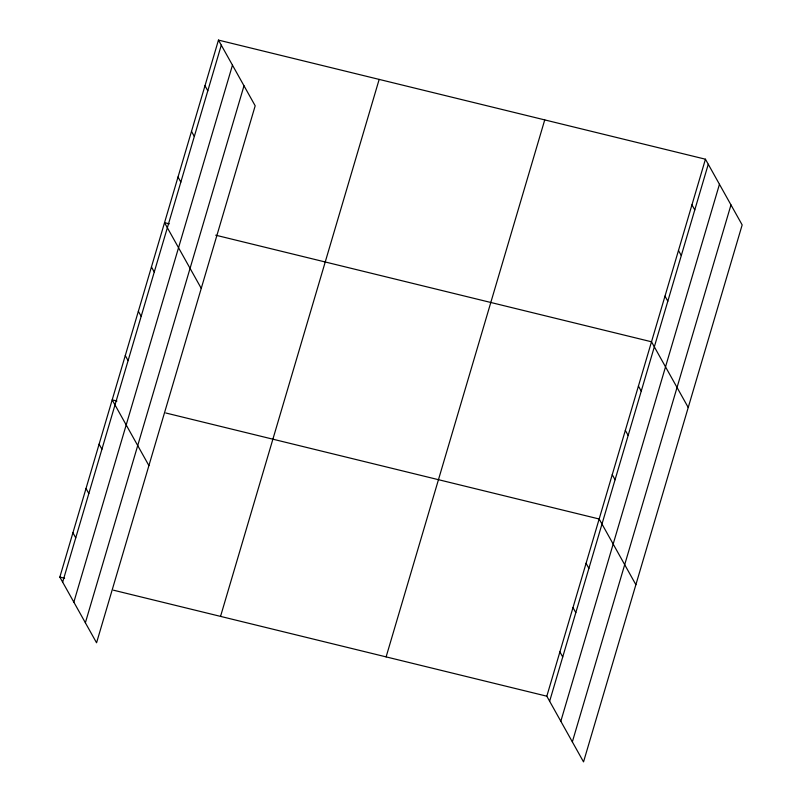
<?xml version="1.0" encoding="UTF-8"?>
<svg xmlns="http://www.w3.org/2000/svg" width="802" height="802" viewBox="0 0 802 802"><rect width="100%" height="100%" fill="white"/><g stroke="black" fill="none" stroke-linecap="round" stroke-linejoin="round"><path stroke-width="1.2" d="M218.465 40.1L255.186 105.804L96.561 642.793L59.839 577.089L218.465 40.1L705.439 159.207L742.161 224.911L583.535 761.9L546.814 696.196L705.439 159.207M62.656 582.132L221.292 45.153M73.844 602.152L232.47 65.162M85.373 622.773L243.998 85.794M220.54 616.387L379.166 79.408M386.113 656.888L544.738 119.899M549.641 701.249L708.266 164.26M560.819 721.259L719.454 184.28M572.347 741.88L730.973 204.901M169.292 223.838L164.53 222.675L201.252 288.379M215.718 235.197L651.505 341.782L688.226 407.486M116.942 401.04L112.18 399.877L148.901 465.581M165.753 412.98L599.164 518.994L635.886 584.698M59.839 577.089L64.601 578.252M113.403 590.182L546.814 696.196M691.956 204.851L694.783 209.903M678.472 250.495L681.299 255.547M664.988 296.138L667.815 301.191M638.422 386.083L641.249 391.135M625.339 430.383L628.156 435.436M612.247 474.684L615.074 479.736M586.072 563.295L588.899 568.337M572.989 607.595L575.806 612.638M559.896 651.896L562.723 656.938M204.981 85.744L207.808 90.796M191.498 131.388L194.325 136.44M178.014 177.031L180.841 182.084M151.448 266.976L154.265 272.028M138.355 311.276L141.182 316.329M125.272 355.577L128.089 360.629M99.097 444.178L101.914 449.23M86.014 488.478L88.832 493.531M72.922 532.779L75.749 537.831"/></g></svg>
